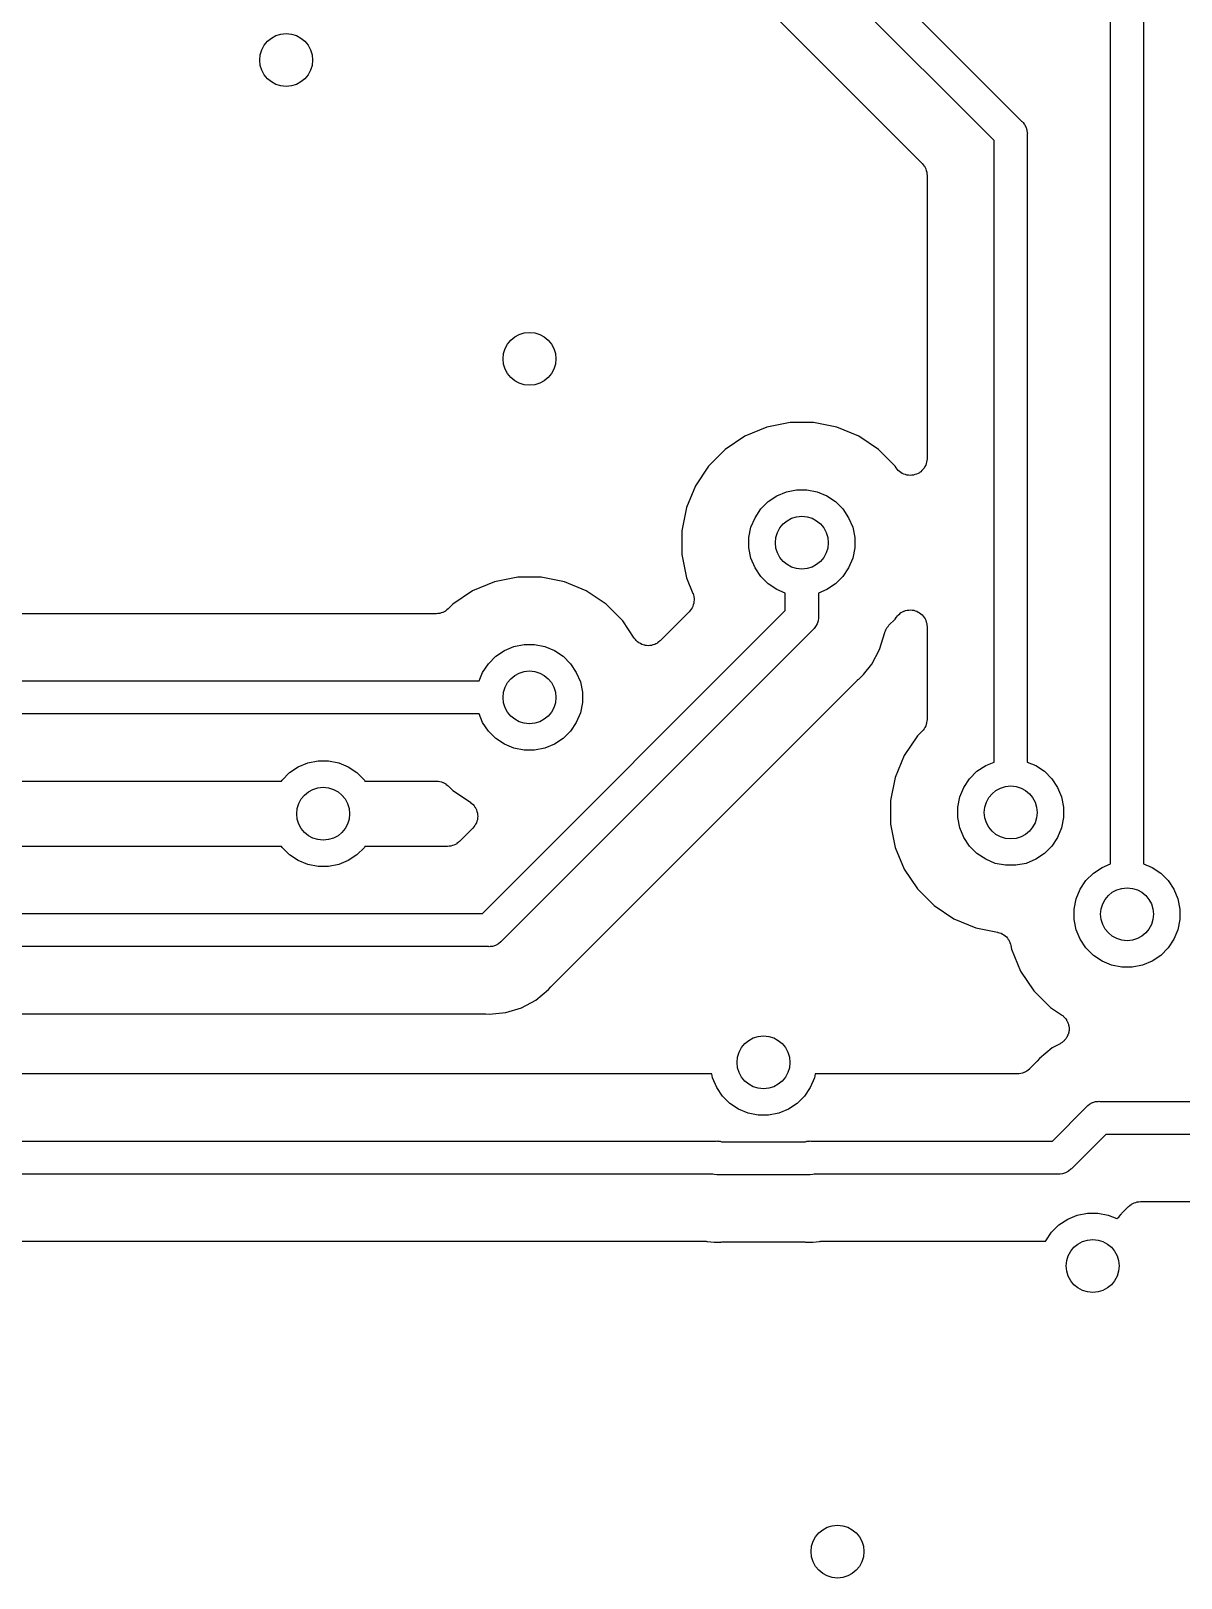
# Model space of a CAD drawing. Extents: x 103 to 213, y -152 to -90.
# Drawn here: x 127.29 to 135.99, y -112.75 to -101.05 of the extents above; entities that cross this region are included whole.
import ezdxf

# ---------------------------------------------------------------- set-up
doc = ezdxf.new("R2010")
doc.units = 0
doc.layers.add('BLACK', color=7, linetype='CONTINUOUS')

msp = doc.modelspace()

# ---------------------------------------------------------------- linework, layer by layer
at = {"layer": 'BLACK', "linetype": 'CONTINUOUS'}
for p, q in [((129.656, -96.606), (134.784, -101.734)), ((134.575, -101.879), (129.511, -96.815)), ((131.033, -99.0554), (134.03, -102.052)), ((135.455, -107.349), (135.455, -100.092)), ((135.705, -100.046), (135.705, -107.349)), ((134.784, -101.734), (134.789, -101.738)), ((134.789, -101.738), (134.793, -101.743)), ((134.793, -101.743), (134.793, -101.743)), ((134.793, -101.743), (134.802, -101.754)), ((134.802, -101.754), (134.804, -101.757)), ((134.804, -101.757), (134.816, -101.779)), ((134.816, -101.779), (134.823, -101.802)), ((134.575, -106.579), (134.575, -101.879)), ((134.823, -101.802), (134.825, -101.821)), ((134.825, -101.821), (134.825, -101.821)), ((134.825, -101.821), (134.826, -101.827)), ((134.826, -101.827), (134.825, -101.833)), ((134.825, -101.833), (134.825, -106.579)), ((134.03, -102.052), (134.03, -102.052)), ((134.03, -102.052), (134.03, -102.052)), ((134.03, -102.052), (134.03, -102.052)), ((134.03, -102.052), (134.031, -102.053)), ((134.031, -102.053), (134.038, -102.062)), ((134.038, -102.062), (134.046, -102.072)), ((134.046, -102.072), (134.046, -102.072)), ((134.046, -102.072), (134.047, -102.073)), ((134.047, -102.073), (134.052, -102.083)), ((134.052, -102.083), (134.057, -102.093)), ((134.057, -102.093), (134.058, -102.094)), ((134.058, -102.094), (134.058, -102.095)), ((134.058, -102.095), (134.061, -102.106)), ((134.061, -102.106), (134.065, -102.117)), ((134.065, -102.117), (134.065, -102.118)), ((134.065, -102.118), (134.065, -102.118)), ((134.065, -102.118), (134.066, -102.13)), ((134.066, -102.13), (134.067, -102.142)), ((134.067, -102.142), (134.067, -104.284)), ((133.031, -104.012), (132.855, -104.047)), ((133.209, -104.012), (133.031, -104.012)), ((133.385, -104.047), (133.209, -104.012)), ((132.69, -104.115), (132.541, -104.215)), ((132.855, -104.047), (132.69, -104.115)), ((133.55, -104.115), (133.385, -104.047)), ((133.699, -104.215), (133.55, -104.115)), ((132.541, -104.215), (132.415, -104.341)), ((133.825, -104.341), (133.699, -104.215)), ((132.415, -104.341), (132.315, -104.49)), ((133.834, -104.355), (133.825, -104.341)), ((133.842, -104.364), (133.834, -104.355)), ((133.85, -104.374), (133.842, -104.364)), ((134.045, -104.356), (134.037, -104.365)), ((134.051, -104.345), (134.045, -104.356)), ((134.045, -104.356), (134.045, -104.356)), ((134.045, -104.356), (134.045, -104.356)), ((134.057, -104.334), (134.051, -104.345)), ((134.061, -104.322), (134.057, -104.334)), ((134.057, -104.334), (134.057, -104.334)), ((134.057, -104.334), (134.057, -104.334)), ((134.064, -104.311), (134.061, -104.322)), ((134.066, -104.298), (134.064, -104.31)), ((134.064, -104.31), (134.064, -104.31)), ((134.064, -104.31), (134.064, -104.311)), ((134.067, -104.286), (134.066, -104.298)), ((134.067, -104.284), (134.067, -104.286)), ((134.067, -104.286), (134.067, -104.286)), ((134.067, -104.286), (134.067, -104.286)), ((134.067, -104.286), (134.067, -104.286)), ((133.86, -104.382), (133.85, -104.374)), ((133.85, -104.374), (133.85, -104.374)), ((133.85, -104.374), (133.85, -104.374)), ((133.869, -104.39), (133.86, -104.382)), ((133.88, -104.396), (133.869, -104.39)), ((133.869, -104.39), (133.869, -104.39)), ((133.869, -104.39), (133.869, -104.39)), ((133.891, -104.401), (133.88, -104.396)), ((133.903, -104.405), (133.891, -104.401)), ((133.891, -104.401), (133.891, -104.401)), ((133.891, -104.401), (133.891, -104.401)), ((133.914, -104.409), (133.903, -104.405)), ((133.915, -104.409), (133.914, -104.409)), ((133.927, -104.41), (133.915, -104.409)), ((133.915, -104.409), (133.915, -104.409)), ((133.939, -104.411), (133.927, -104.41)), ((133.952, -104.41), (133.939, -104.411)), ((133.939, -104.411), (133.939, -104.411)), ((133.939, -104.411), (133.939, -104.411)), ((133.964, -104.409), (133.952, -104.41)), ((133.976, -104.405), (133.964, -104.409)), ((133.964, -104.409), (133.964, -104.409)), ((133.964, -104.409), (133.964, -104.409)), ((133.988, -104.402), (133.976, -104.405)), ((133.999, -104.396), (133.988, -104.402)), ((133.988, -104.402), (133.988, -104.402)), ((133.988, -104.402), (133.988, -104.402)), ((134.01, -104.391), (133.999, -104.396)), ((134.019, -104.383), (134.01, -104.39)), ((134.01, -104.39), (134.01, -104.39)), ((134.01, -104.39), (134.01, -104.391)), ((134.029, -104.375), (134.019, -104.383)), ((134.037, -104.365), (134.029, -104.375)), ((134.029, -104.375), (134.029, -104.375)), ((134.029, -104.375), (134.029, -104.375)), ((132.315, -104.49), (132.247, -104.655)), ((132.865, -104.609), (132.931, -104.566)), ((132.931, -104.566), (133.003, -104.535)), ((133.003, -104.535), (133.081, -104.52)), ((133.081, -104.52), (133.159, -104.52)), ((133.159, -104.52), (133.237, -104.535)), ((133.237, -104.535), (133.309, -104.566)), ((133.309, -104.566), (133.375, -104.609)), ((132.247, -104.655), (132.212, -104.831)), ((132.766, -104.731), (132.809, -104.665)), ((132.809, -104.665), (132.865, -104.609)), ((133.375, -104.609), (133.431, -104.665)), ((133.431, -104.665), (133.474, -104.731)), ((132.212, -104.831), (132.212, -105.009)), ((132.72, -104.881), (132.735, -104.803)), ((132.735, -104.803), (132.766, -104.731)), ((133.474, -104.731), (133.505, -104.803)), ((133.505, -104.803), (133.52, -104.881)), ((132.72, -104.959), (132.72, -104.881)), ((133.52, -104.881), (133.52, -104.959)), ((132.212, -105.009), (132.247, -105.185)), ((132.735, -105.037), (132.72, -104.959)), ((132.766, -105.109), (132.735, -105.037)), ((133.505, -105.037), (133.474, -105.109)), ((133.52, -104.959), (133.505, -105.037)), ((130.971, -105.182), (130.795, -105.217)), ((131.149, -105.182), (130.971, -105.182)), ((131.325, -105.217), (131.149, -105.182)), ((132.809, -105.175), (132.766, -105.109)), ((132.865, -105.231), (132.809, -105.175)), ((133.431, -105.175), (133.375, -105.231)), ((133.474, -105.109), (133.431, -105.175)), ((130.63, -105.285), (130.481, -105.385)), ((130.795, -105.217), (130.63, -105.285)), ((131.49, -105.285), (131.325, -105.217)), ((131.639, -105.385), (131.49, -105.285)), ((132.247, -105.185), (132.296, -105.304)), ((132.931, -105.274), (132.865, -105.231)), ((132.995, -105.301), (132.931, -105.274)), ((133.309, -105.274), (133.245, -105.301)), ((133.375, -105.231), (133.309, -105.274)), ((130.481, -105.385), (130.446, -105.42)), ((131.765, -105.511), (131.639, -105.385)), ((132.29, -105.412), (132.284, -105.423)), ((132.296, -105.402), (132.29, -105.412)), ((132.296, -105.304), (132.296, -105.304)), ((132.296, -105.304), (132.296, -105.304)), ((132.296, -105.304), (132.296, -105.304)), ((132.296, -105.304), (132.297, -105.305)), ((132.299, -105.39), (132.296, -105.401)), ((132.296, -105.401), (132.296, -105.401)), ((132.296, -105.401), (132.296, -105.402)), ((132.297, -105.305), (132.3, -105.317)), ((132.303, -105.378), (132.299, -105.39)), ((132.3, -105.317), (132.303, -105.328)), ((132.303, -105.328), (132.303, -105.328)), ((132.303, -105.328), (132.304, -105.329)), ((132.304, -105.365), (132.303, -105.377)), ((132.303, -105.377), (132.303, -105.378)), ((132.303, -105.378), (132.303, -105.378)), ((132.304, -105.329), (132.305, -105.341)), ((132.306, -105.354), (132.304, -105.365)), ((132.305, -105.341), (132.306, -105.353)), ((132.306, -105.353), (132.306, -105.353)), ((132.306, -105.353), (132.306, -105.354)), ((132.995, -105.434), (132.995, -105.301)), ((133.245, -105.301), (133.245, -105.48)), ((130.356, -105.457), (126.78, -105.457)), ((130.368, -105.456), (130.356, -105.457)), ((130.38, -105.455), (130.368, -105.456)), ((130.381, -105.455), (130.38, -105.455)), ((130.38, -105.455), (130.38, -105.455)), ((130.392, -105.451), (130.381, -105.455)), ((130.403, -105.448), (130.392, -105.451)), ((130.404, -105.448), (130.403, -105.448)), ((130.405, -105.447), (130.404, -105.448)), ((130.415, -105.442), (130.405, -105.447)), ((130.425, -105.437), (130.415, -105.442)), ((130.426, -105.436), (130.425, -105.437)), ((130.427, -105.436), (130.426, -105.436)), ((130.436, -105.428), (130.427, -105.436)), ((130.445, -105.421), (130.436, -105.428)), ((130.446, -105.42), (130.445, -105.421)), ((130.446, -105.42), (130.446, -105.42)), ((130.446, -105.42), (130.446, -105.42)), ((130.446, -105.42), (130.446, -105.42)), ((130.704, -107.725), (132.995, -105.434)), ((131.853, -105.643), (131.765, -105.511)), ((132.269, -105.442), (132.049, -105.662)), ((132.276, -105.433), (132.269, -105.442)), ((132.284, -105.424), (132.276, -105.433)), ((132.284, -105.423), (132.284, -105.423)), ((132.284, -105.423), (132.284, -105.424)), ((133.236, -105.534), (133.224, -105.555)), ((133.243, -105.51), (133.236, -105.534)), ((133.245, -105.492), (133.243, -105.51)), ((133.245, -105.48), (133.246, -105.486)), ((133.246, -105.486), (133.245, -105.492)), ((133.245, -105.492), (133.245, -105.492)), ((133.779, -105.545), (133.825, -105.499)), ((133.825, -105.499), (133.834, -105.485)), ((133.834, -105.485), (133.835, -105.484)), ((133.835, -105.484), (133.843, -105.474)), ((133.835, -105.484), (133.835, -105.484)), ((133.835, -105.484), (133.835, -105.484)), ((133.835, -105.484), (133.835, -105.484)), ((133.843, -105.474), (133.851, -105.465)), ((133.851, -105.465), (133.861, -105.457)), ((133.851, -105.465), (133.851, -105.465)), ((133.851, -105.465), (133.851, -105.465)), ((133.861, -105.457), (133.87, -105.449)), ((133.87, -105.449), (133.871, -105.449)), ((133.871, -105.449), (133.882, -105.444)), ((133.871, -105.449), (133.871, -105.449)), ((133.882, -105.444), (133.892, -105.438)), ((133.892, -105.438), (133.893, -105.438)), ((133.893, -105.438), (133.905, -105.434)), ((133.893, -105.438), (133.893, -105.438)), ((133.905, -105.434), (133.916, -105.431)), ((133.916, -105.431), (133.916, -105.431)), ((133.916, -105.431), (133.917, -105.431)), ((133.917, -105.431), (133.929, -105.43)), ((133.929, -105.43), (133.941, -105.429)), ((133.941, -105.429), (133.941, -105.429)), ((133.941, -105.429), (133.941, -105.429)), ((133.941, -105.429), (133.954, -105.43)), ((133.954, -105.43), (133.966, -105.431)), ((133.966, -105.431), (133.966, -105.431)), ((133.966, -105.431), (133.966, -105.431)), ((133.966, -105.431), (133.977, -105.435)), ((133.977, -105.435), (133.989, -105.439)), ((133.989, -105.439), (133.989, -105.439)), ((133.989, -105.439), (133.99, -105.439)), ((133.99, -105.439), (134, -105.445)), ((134, -105.445), (134.011, -105.45)), ((134.011, -105.45), (134.011, -105.451)), ((134.011, -105.451), (134.011, -105.451)), ((134.011, -105.451), (134.021, -105.459)), ((134.021, -105.459), (134.03, -105.466)), ((134.03, -105.466), (134.03, -105.466)), ((134.03, -105.466), (134.03, -105.466)), ((134.03, -105.466), (134.038, -105.476)), ((134.038, -105.476), (134.046, -105.485)), ((134.046, -105.485), (134.046, -105.486)), ((134.046, -105.486), (134.046, -105.486)), ((134.046, -105.486), (134.052, -105.497)), ((134.052, -105.497), (134.057, -105.507)), ((134.057, -105.507), (134.057, -105.507)), ((134.057, -105.507), (134.058, -105.508)), ((134.058, -105.508), (134.061, -105.52)), ((134.061, -105.52), (134.065, -105.531)), ((134.065, -105.531), (134.065, -105.531)), ((134.065, -105.531), (134.065, -105.531)), ((134.065, -105.531), (134.066, -105.544)), ((133.204, -105.578), (130.848, -107.934)), ((131.861, -105.652), (131.853, -105.643)), ((133.209, -105.575), (133.204, -105.578)), ((133.213, -105.57), (133.209, -105.575)), ((133.224, -105.555), (133.213, -105.57)), ((133.213, -105.57), (133.213, -105.57)), ((133.224, -105.555), (133.224, -105.555)), ((133.708, -105.729), (133.747, -105.598)), ((133.747, -105.598), (133.748, -105.596)), ((133.748, -105.596), (133.75, -105.591)), ((133.75, -105.591), (133.752, -105.586)), ((133.752, -105.586), (133.755, -105.58)), ((133.755, -105.58), (133.758, -105.573)), ((133.758, -105.573), (133.761, -105.569)), ((133.761, -105.569), (133.763, -105.564)), ((133.763, -105.564), (133.768, -105.559)), ((133.768, -105.559), (133.772, -105.553)), ((133.772, -105.553), (133.776, -105.549)), ((133.776, -105.549), (133.779, -105.545)), ((134.066, -105.544), (134.067, -105.556)), ((134.067, -105.556), (134.067, -106.256)), ((130.805, -105.779), (130.871, -105.736)), ((130.871, -105.736), (130.943, -105.705)), ((130.943, -105.705), (131.021, -105.69)), ((131.021, -105.69), (131.099, -105.69)), ((131.099, -105.69), (131.177, -105.705)), ((131.177, -105.705), (131.249, -105.736)), ((131.249, -105.736), (131.315, -105.779)), ((131.868, -105.661), (131.861, -105.652)), ((131.869, -105.662), (131.868, -105.661)), ((131.878, -105.669), (131.869, -105.662)), ((131.869, -105.662), (131.869, -105.662)), ((131.887, -105.677), (131.878, -105.669)), ((131.888, -105.677), (131.887, -105.677)), ((131.888, -105.678), (131.888, -105.677)), ((131.899, -105.683), (131.888, -105.678)), ((131.909, -105.689), (131.899, -105.683)), ((131.91, -105.689), (131.909, -105.689)), ((131.921, -105.693), (131.91, -105.689)), ((131.91, -105.689), (131.91, -105.689)), ((131.933, -105.696), (131.921, -105.693)), ((131.934, -105.697), (131.933, -105.696)), ((131.933, -105.696), (131.933, -105.696)), ((131.946, -105.698), (131.934, -105.697)), ((131.957, -105.699), (131.946, -105.698)), ((131.958, -105.699), (131.957, -105.699)), ((131.97, -105.698), (131.958, -105.699)), ((131.958, -105.699), (131.958, -105.699)), ((131.982, -105.697), (131.97, -105.698)), ((131.983, -105.697), (131.982, -105.697)), ((131.982, -105.697), (131.982, -105.697)), ((131.994, -105.693), (131.983, -105.697)), ((132.006, -105.69), (131.994, -105.693)), ((132.007, -105.69), (132.006, -105.69)), ((132.006, -105.69), (132.006, -105.69)), ((132.017, -105.684), (132.007, -105.69)), ((132.028, -105.679), (132.017, -105.684)), ((132.029, -105.678), (132.028, -105.678)), ((132.028, -105.678), (132.028, -105.679)), ((132.038, -105.671), (132.029, -105.678)), ((132.047, -105.663), (132.038, -105.671)), ((132.048, -105.663), (132.047, -105.663)), ((132.049, -105.662), (132.048, -105.663)), ((132.048, -105.663), (132.048, -105.663)), ((132.048, -105.663), (132.048, -105.663)), ((133.649, -105.839), (133.708, -105.729)), ((130.706, -105.901), (130.749, -105.835)), ((130.749, -105.835), (130.805, -105.779)), ((131.315, -105.779), (131.371, -105.835)), ((131.371, -105.835), (131.414, -105.901)), ((133.586, -105.916), (133.649, -105.839)), ((126.517, -105.965), (130.679, -105.965)), ((130.679, -105.965), (130.706, -105.901)), ((131.23, -108.271), (133.541, -105.96)), ((131.414, -105.901), (131.445, -105.973)), ((131.445, -105.973), (131.46, -106.051)), ((133.541, -105.96), (133.542, -105.958)), ((133.542, -105.958), (133.547, -105.955)), ((133.547, -105.955), (133.55, -105.951)), ((133.55, -105.951), (133.57, -105.935)), ((133.57, -105.935), (133.586, -105.916)), ((133.586, -105.916), (133.586, -105.916)), ((131.46, -106.051), (131.46, -106.129)), ((130.679, -106.215), (126.471, -106.215)), ((130.706, -106.279), (130.679, -106.215)), ((131.445, -106.207), (131.414, -106.279)), ((131.46, -106.129), (131.445, -106.207)), ((130.749, -106.345), (130.706, -106.279)), ((130.805, -106.401), (130.749, -106.345)), ((131.371, -106.345), (131.315, -106.401)), ((131.414, -106.279), (131.371, -106.345)), ((134.03, -106.346), (133.995, -106.381)), ((134.037, -106.337), (134.03, -106.346)), ((134.045, -106.328), (134.037, -106.337)), ((134.046, -106.327), (134.045, -106.327)), ((134.045, -106.327), (134.045, -106.328)), ((134.051, -106.317), (134.046, -106.327)), ((134.057, -106.306), (134.051, -106.317)), ((134.061, -106.294), (134.057, -106.305)), ((134.057, -106.305), (134.057, -106.306)), ((134.057, -106.306), (134.057, -106.306)), ((134.064, -106.283), (134.061, -106.294)), ((134.066, -106.27), (134.064, -106.281)), ((134.064, -106.281), (134.064, -106.282)), ((134.064, -106.282), (134.064, -106.283)), ((134.067, -106.258), (134.066, -106.27)), ((134.067, -106.256), (134.067, -106.257)), ((134.067, -106.257), (134.067, -106.257)), ((134.067, -106.257), (134.067, -106.257)), ((134.067, -106.257), (134.067, -106.258)), ((130.871, -106.444), (130.805, -106.401)), ((130.943, -106.475), (130.871, -106.444)), ((131.249, -106.444), (131.177, -106.475)), ((131.315, -106.401), (131.249, -106.444)), ((133.995, -106.381), (133.895, -106.53)), ((129.311, -106.616), (129.383, -106.585)), ((129.383, -106.585), (129.461, -106.57)), ((129.461, -106.57), (129.539, -106.57)), ((129.539, -106.57), (129.617, -106.585)), ((129.617, -106.585), (129.689, -106.616)), ((131.021, -106.49), (130.943, -106.475)), ((131.099, -106.49), (131.021, -106.49)), ((131.177, -106.475), (131.099, -106.49)), ((133.895, -106.53), (133.827, -106.695)), ((134.511, -106.606), (134.575, -106.579)), ((134.825, -106.579), (134.889, -106.606)), ((129.189, -106.715), (129.245, -106.659)), ((129.245, -106.659), (129.311, -106.616)), ((129.689, -106.616), (129.755, -106.659)), ((129.755, -106.659), (129.811, -106.715)), ((133.827, -106.695), (133.792, -106.871)), ((134.389, -106.705), (134.445, -106.649)), ((134.445, -106.649), (134.511, -106.606)), ((134.889, -106.606), (134.955, -106.649)), ((134.955, -106.649), (135.011, -106.705)), ((126.799, -106.723), (129.184, -106.723)), ((129.184, -106.723), (129.189, -106.715)), ((129.811, -106.715), (129.816, -106.723)), ((129.816, -106.723), (130.356, -106.723)), ((130.356, -106.723), (130.357, -106.723)), ((130.357, -106.723), (130.357, -106.723)), ((130.357, -106.723), (130.357, -106.723)), ((130.357, -106.723), (130.358, -106.723)), ((130.358, -106.723), (130.37, -106.724)), ((130.37, -106.724), (130.381, -106.726)), ((130.381, -106.726), (130.382, -106.726)), ((130.382, -106.726), (130.383, -106.726)), ((130.383, -106.726), (130.394, -106.729)), ((130.394, -106.729), (130.405, -106.733)), ((130.405, -106.733), (130.406, -106.733)), ((130.406, -106.733), (130.406, -106.733)), ((130.406, -106.733), (130.417, -106.739)), ((130.417, -106.739), (130.427, -106.744)), ((130.427, -106.744), (130.427, -106.745)), ((130.427, -106.745), (130.428, -106.745)), ((130.428, -106.745), (130.437, -106.753)), ((130.437, -106.753), (130.446, -106.76)), ((130.446, -106.76), (130.481, -106.795)), ((130.481, -106.795), (130.613, -106.883)), ((134.315, -106.843), (134.346, -106.771)), ((134.346, -106.771), (134.389, -106.705)), ((135.011, -106.705), (135.054, -106.771)), ((135.054, -106.771), (135.085, -106.843)), ((130.613, -106.883), (130.613, -106.884)), ((130.613, -106.884), (130.614, -106.884)), ((130.614, -106.884), (130.614, -106.884)), ((130.614, -106.884), (130.614, -106.884)), ((130.614, -106.884), (130.623, -106.892)), ((130.623, -106.892), (130.633, -106.9)), ((130.633, -106.9), (130.633, -106.9)), ((130.633, -106.9), (130.633, -106.9)), ((130.633, -106.9), (130.641, -106.909)), ((130.641, -106.909), (130.648, -106.919)), ((130.648, -106.919), (130.648, -106.919)), ((130.648, -106.919), (130.649, -106.919)), ((130.649, -106.919), (130.654, -106.93)), ((130.654, -106.93), (130.66, -106.941)), ((133.792, -106.871), (133.792, -107.049)), ((134.3, -106.921), (134.315, -106.843)), ((134.3, -106.999), (134.3, -106.921)), ((135.085, -106.843), (135.1, -106.921)), ((135.1, -106.921), (135.1, -106.999)), ((130.653, -107.049), (130.648, -107.059)), ((130.659, -107.038), (130.653, -107.049)), ((130.663, -107.026), (130.659, -107.038)), ((130.659, -107.038), (130.659, -107.038)), ((130.659, -107.038), (130.659, -107.038)), ((130.66, -106.941), (130.66, -106.941)), ((130.66, -106.941), (130.66, -106.941)), ((130.66, -106.941), (130.663, -106.953)), ((130.663, -106.953), (130.667, -106.965)), ((130.666, -107.015), (130.663, -107.026)), ((130.667, -107.014), (130.666, -107.015)), ((130.667, -106.965), (130.667, -106.965)), ((130.667, -106.965), (130.667, -106.965)), ((130.667, -106.965), (130.668, -106.977)), ((130.668, -107.002), (130.667, -107.014)), ((130.667, -107.014), (130.667, -107.014)), ((130.668, -106.977), (130.669, -106.989)), ((130.669, -106.99), (130.668, -107.002)), ((130.669, -106.989), (130.669, -106.99)), ((130.669, -106.99), (130.669, -106.99)), ((133.792, -107.049), (133.827, -107.225)), ((134.315, -107.077), (134.3, -106.999)), ((135.1, -106.999), (135.085, -107.077)), ((130.632, -107.079), (130.531, -107.18)), ((130.64, -107.069), (130.632, -107.079)), ((130.647, -107.06), (130.64, -107.069)), ((130.648, -107.059), (130.647, -107.06)), ((130.647, -107.06), (130.647, -107.06)), ((134.346, -107.149), (134.315, -107.077)), ((134.389, -107.215), (134.346, -107.149)), ((135.054, -107.149), (135.011, -107.215)), ((135.085, -107.077), (135.054, -107.149)), ((129.184, -107.217), (126.25, -107.217)), ((129.189, -107.225), (129.184, -107.217)), ((129.245, -107.281), (129.189, -107.225)), ((129.311, -107.324), (129.245, -107.281)), ((129.755, -107.281), (129.689, -107.324)), ((129.811, -107.225), (129.755, -107.281)), ((129.816, -107.217), (129.811, -107.225)), ((130.441, -107.217), (129.816, -107.217)), ((130.453, -107.216), (130.441, -107.217)), ((130.464, -107.215), (130.453, -107.216)), ((130.465, -107.215), (130.464, -107.215)), ((130.466, -107.215), (130.465, -107.215)), ((130.477, -107.211), (130.466, -107.215)), ((130.488, -107.208), (130.477, -107.211)), ((130.489, -107.208), (130.488, -107.208)), ((130.5, -107.202), (130.489, -107.207)), ((130.489, -107.207), (130.489, -107.208)), ((130.51, -107.197), (130.5, -107.202)), ((130.511, -107.196), (130.51, -107.197)), ((130.52, -107.188), (130.511, -107.196)), ((130.511, -107.196), (130.511, -107.196)), ((130.529, -107.181), (130.52, -107.188)), ((130.53, -107.18), (130.529, -107.181)), ((130.531, -107.18), (130.53, -107.18)), ((130.53, -107.18), (130.53, -107.18)), ((130.53, -107.18), (130.53, -107.18)), ((133.827, -107.225), (133.895, -107.39)), ((134.445, -107.271), (134.389, -107.215)), ((134.511, -107.314), (134.445, -107.271)), ((134.955, -107.271), (134.889, -107.314)), ((135.011, -107.215), (134.955, -107.271)), ((129.383, -107.355), (129.311, -107.324)), ((129.461, -107.37), (129.383, -107.355)), ((129.539, -107.37), (129.461, -107.37)), ((129.617, -107.355), (129.539, -107.37)), ((129.689, -107.324), (129.617, -107.355)), ((133.895, -107.39), (133.995, -107.539)), ((134.583, -107.345), (134.511, -107.314)), ((134.661, -107.36), (134.583, -107.345)), ((134.739, -107.36), (134.661, -107.36)), ((134.817, -107.345), (134.739, -107.36)), ((134.889, -107.314), (134.817, -107.345)), ((135.325, -107.419), (135.391, -107.376)), ((135.391, -107.376), (135.455, -107.349)), ((135.705, -107.349), (135.769, -107.376)), ((135.769, -107.376), (135.835, -107.419)), ((135.226, -107.541), (135.269, -107.475)), ((135.269, -107.475), (135.325, -107.419)), ((135.835, -107.419), (135.891, -107.475)), ((135.891, -107.475), (135.934, -107.541)), ((133.995, -107.539), (134.121, -107.665)), ((135.18, -107.691), (135.195, -107.613)), ((135.195, -107.613), (135.226, -107.541)), ((135.934, -107.541), (135.965, -107.613)), ((135.965, -107.613), (135.98, -107.691)), ((125.052, -107.725), (130.704, -107.725)), ((134.121, -107.665), (134.27, -107.765)), ((135.18, -107.769), (135.18, -107.691)), ((135.98, -107.691), (135.98, -107.769)), ((134.27, -107.765), (134.435, -107.833)), ((134.435, -107.833), (134.601, -107.866)), ((134.601, -107.866), (134.602, -107.866)), ((134.602, -107.866), (134.602, -107.866)), ((134.602, -107.866), (134.602, -107.866)), ((134.602, -107.866), (134.603, -107.867)), ((134.603, -107.867), (134.614, -107.87)), ((134.614, -107.87), (134.626, -107.874)), ((134.626, -107.874), (134.626, -107.874)), ((134.626, -107.874), (134.627, -107.874)), ((134.627, -107.874), (134.637, -107.88)), ((135.195, -107.847), (135.18, -107.769)), ((135.226, -107.919), (135.195, -107.847)), ((135.965, -107.847), (135.934, -107.919)), ((135.98, -107.769), (135.965, -107.847)), ((130.75, -107.975), (125.006, -107.975)), ((130.756, -107.976), (130.75, -107.975)), ((130.762, -107.975), (130.756, -107.976)), ((130.78, -107.973), (130.762, -107.975)), ((130.762, -107.975), (130.762, -107.975)), ((130.804, -107.966), (130.78, -107.973)), ((130.825, -107.954), (130.804, -107.966)), ((130.844, -107.939), (130.825, -107.954)), ((130.848, -107.934), (130.844, -107.939)), ((134.637, -107.88), (134.648, -107.885)), ((134.648, -107.885), (134.648, -107.886)), ((134.648, -107.886), (134.648, -107.886)), ((134.648, -107.886), (134.658, -107.894)), ((134.658, -107.894), (134.667, -107.901)), ((134.667, -107.901), (134.667, -107.902)), ((134.667, -107.902), (134.667, -107.902)), ((134.667, -107.902), (134.675, -107.911)), ((134.675, -107.911), (134.682, -107.92)), ((134.682, -107.92), (134.683, -107.921)), ((134.683, -107.921), (134.683, -107.921)), ((134.683, -107.921), (134.688, -107.932)), ((134.688, -107.932), (134.694, -107.942)), ((134.694, -107.942), (134.694, -107.943)), ((134.694, -107.943), (134.694, -107.943)), ((134.694, -107.943), (134.698, -107.955)), ((134.698, -107.955), (134.701, -107.966)), ((134.701, -107.966), (134.707, -107.995)), ((135.269, -107.985), (135.226, -107.919)), ((135.325, -108.041), (135.269, -107.985)), ((135.891, -107.985), (135.835, -108.041)), ((135.934, -107.919), (135.891, -107.985)), ((134.707, -107.995), (134.775, -108.16)), ((135.391, -108.084), (135.325, -108.041)), ((135.463, -108.115), (135.391, -108.084)), ((135.769, -108.084), (135.697, -108.115)), ((135.835, -108.041), (135.769, -108.084)), ((134.775, -108.16), (134.875, -108.309)), ((135.541, -108.13), (135.463, -108.115)), ((135.619, -108.13), (135.541, -108.13)), ((135.697, -108.115), (135.619, -108.13)), ((131.109, -108.379), (131.205, -108.3)), ((131.205, -108.3), (131.221, -108.28)), ((131.221, -108.28), (131.222, -108.279)), ((131.222, -108.279), (131.226, -108.275)), ((131.226, -108.275), (131.23, -108.271)), ((134.875, -108.309), (135.001, -108.435)), ((130.88, -108.474), (130.999, -108.438)), ((130.999, -108.438), (131.109, -108.379)), ((135.001, -108.435), (135.085, -108.491)), ((125.037, -108.483), (130.718, -108.483)), ((130.718, -108.483), (130.72, -108.483)), ((130.72, -108.483), (130.725, -108.484)), ((130.725, -108.484), (130.731, -108.484)), ((130.731, -108.484), (130.756, -108.486)), ((130.756, -108.486), (130.781, -108.484)), ((130.781, -108.484), (130.88, -108.474)), ((130.781, -108.484), (130.781, -108.484)), ((135.085, -108.491), (135.086, -108.492)), ((135.086, -108.492), (135.091, -108.496)), ((135.091, -108.496), (135.096, -108.499)), ((135.096, -108.499), (135.1, -108.504)), ((135.1, -108.504), (135.105, -108.508)), ((135.105, -108.508), (135.109, -108.513)), ((135.109, -108.513), (135.113, -108.517)), ((135.113, -108.517), (135.117, -108.522)), ((135.117, -108.522), (135.121, -108.528)), ((135.121, -108.528), (135.123, -108.533)), ((135.123, -108.533), (135.127, -108.538)), ((135.127, -108.538), (135.129, -108.544)), ((135.129, -108.544), (135.132, -108.55)), ((135.132, -108.55), (135.134, -108.555)), ((135.134, -108.555), (135.136, -108.561)), ((135.136, -108.561), (135.137, -108.567)), ((135.137, -108.567), (135.139, -108.573)), ((135.139, -108.573), (135.14, -108.579)), ((135.099, -108.691), (135.095, -108.695)), ((135.104, -108.687), (135.099, -108.691)), ((135.108, -108.682), (135.104, -108.687)), ((135.112, -108.678), (135.108, -108.682)), ((135.116, -108.673), (135.112, -108.678)), ((135.119, -108.668), (135.116, -108.673)), ((135.122, -108.662), (135.119, -108.668)), ((135.126, -108.657), (135.122, -108.662)), ((135.128, -108.651), (135.126, -108.657)), ((135.131, -108.646), (135.128, -108.651)), ((135.133, -108.64), (135.131, -108.646)), ((135.136, -108.634), (135.133, -108.64)), ((135.137, -108.628), (135.136, -108.634)), ((135.139, -108.623), (135.137, -108.628)), ((135.141, -108.61), (135.139, -108.616)), ((135.139, -108.616), (135.139, -108.623)), ((135.14, -108.579), (135.141, -108.585)), ((135.141, -108.585), (135.141, -108.592)), ((135.141, -108.592), (135.141, -108.598)), ((135.141, -108.598), (135.141, -108.604)), ((135.141, -108.604), (135.141, -108.61)), ((135.014, -108.741), (134.917, -108.82)), ((135.074, -108.709), (135.014, -108.741)), ((135.079, -108.706), (135.074, -108.709)), ((135.084, -108.703), (135.079, -108.706)), ((135.089, -108.699), (135.084, -108.703)), ((135.095, -108.695), (135.089, -108.699)), ((134.801, -108.927), (134.8, -108.928)), ((134.811, -108.922), (134.801, -108.927)), ((134.821, -108.917), (134.811, -108.922)), ((134.822, -108.916), (134.821, -108.917)), ((134.832, -108.908), (134.822, -108.916)), ((134.822, -108.916), (134.822, -108.916)), ((134.841, -108.901), (134.832, -108.908)), ((134.842, -108.9), (134.841, -108.901)), ((134.893, -108.849), (134.842, -108.9)), ((134.842, -108.9), (134.842, -108.9)), ((134.842, -108.9), (134.842, -108.9)), ((134.842, -108.9), (134.842, -108.9)), ((134.896, -108.845), (134.893, -108.849)), ((134.9, -108.841), (134.896, -108.845)), ((134.901, -108.84), (134.9, -108.841)), ((134.917, -108.82), (134.901, -108.84)), ((132.439, -108.937), (123.997, -108.937)), ((132.445, -108.967), (132.439, -108.937)), ((132.476, -109.039), (132.445, -108.967)), ((132.519, -109.105), (132.476, -109.039)), ((133.184, -109.039), (133.141, -109.105)), ((133.215, -108.967), (133.184, -109.039)), ((133.221, -108.937), (133.215, -108.967)), ((134.752, -108.937), (133.221, -108.937)), ((134.764, -108.936), (134.752, -108.937)), ((134.776, -108.935), (134.764, -108.936)), ((134.777, -108.935), (134.776, -108.935)), ((134.776, -108.935), (134.776, -108.935)), ((134.788, -108.931), (134.777, -108.935)), ((134.799, -108.928), (134.788, -108.931)), ((134.8, -108.928), (134.799, -108.928)), ((132.575, -109.161), (132.519, -109.105)), ((132.641, -109.204), (132.575, -109.161)), ((133.085, -109.161), (133.019, -109.204)), ((133.141, -109.105), (133.085, -109.161)), ((135.297, -109.166), (135.319, -109.154)), ((135.319, -109.154), (135.321, -109.153)), ((135.321, -109.153), (135.342, -109.147)), ((135.342, -109.147), (135.361, -109.145)), ((135.361, -109.145), (135.367, -109.144)), ((135.361, -109.145), (135.361, -109.145)), ((135.367, -109.144), (135.373, -109.145)), ((135.373, -109.145), (136.779, -109.145)), ((132.713, -109.235), (132.641, -109.204)), ((132.791, -109.25), (132.713, -109.235)), ((132.869, -109.25), (132.791, -109.25)), ((132.947, -109.235), (132.869, -109.25)), ((133.019, -109.204), (132.947, -109.235)), ((135.015, -109.445), (135.274, -109.186)), ((135.274, -109.186), (135.278, -109.181)), ((135.278, -109.181), (135.283, -109.177)), ((135.283, -109.177), (135.297, -109.166)), ((135.283, -109.177), (135.283, -109.177)), ((135.419, -109.395), (135.16, -109.654)), ((136.779, -109.395), (135.419, -109.395)), ((123.966, -109.445), (132.471, -109.445)), ((132.471, -109.445), (132.477, -109.444)), ((132.477, -109.444), (132.483, -109.445)), ((132.483, -109.445), (132.483, -109.445)), ((132.483, -109.445), (132.502, -109.447)), ((132.502, -109.447), (132.512, -109.45)), ((132.512, -109.45), (133.148, -109.45)), ((133.148, -109.45), (133.158, -109.447)), ((133.158, -109.447), (133.177, -109.445)), ((133.177, -109.445), (133.183, -109.444)), ((133.177, -109.445), (133.177, -109.445)), ((133.183, -109.444), (133.189, -109.445)), ((133.189, -109.445), (135.015, -109.445)), ((132.447, -109.695), (124.012, -109.695)), ((132.457, -109.698), (132.447, -109.695)), ((132.476, -109.7), (132.457, -109.698)), ((132.482, -109.701), (132.476, -109.7)), ((132.476, -109.7), (132.476, -109.7)), ((132.488, -109.7), (132.482, -109.701)), ((133.172, -109.7), (132.488, -109.7)), ((133.178, -109.701), (133.172, -109.7)), ((133.184, -109.7), (133.178, -109.701)), ((133.203, -109.698), (133.184, -109.7)), ((133.184, -109.7), (133.184, -109.7)), ((133.213, -109.695), (133.203, -109.698)), ((135.061, -109.695), (133.213, -109.695)), ((135.067, -109.696), (135.061, -109.695)), ((135.073, -109.695), (135.067, -109.696)), ((135.092, -109.693), (135.073, -109.695)), ((135.073, -109.695), (135.073, -109.695)), ((135.115, -109.686), (135.092, -109.693)), ((135.137, -109.674), (135.115, -109.686)), ((135.156, -109.659), (135.137, -109.674)), ((135.16, -109.654), (135.156, -109.659)), ((135.541, -109.991), (135.592, -109.94)), ((135.592, -109.94), (135.593, -109.939)), ((135.592, -109.94), (135.592, -109.94)), ((135.592, -109.94), (135.592, -109.94)), ((135.592, -109.94), (135.592, -109.94)), ((135.593, -109.939), (135.602, -109.932)), ((135.602, -109.932), (135.612, -109.924)), ((135.612, -109.924), (135.613, -109.923)), ((135.612, -109.924), (135.612, -109.924)), ((135.613, -109.923), (135.623, -109.918)), ((135.623, -109.918), (135.633, -109.913)), ((135.633, -109.913), (135.634, -109.912)), ((135.634, -109.912), (135.635, -109.912)), ((135.635, -109.912), (135.646, -109.909)), ((135.646, -109.909), (135.657, -109.905)), ((135.657, -109.905), (135.658, -109.905)), ((135.658, -109.905), (135.67, -109.904)), ((135.658, -109.905), (135.658, -109.905)), ((135.67, -109.904), (135.682, -109.903)), ((135.682, -109.903), (136.456, -109.903)), ((135.009, -110.135), (135.065, -110.079)), ((135.065, -110.079), (135.131, -110.036)), ((135.131, -110.036), (135.203, -110.005)), ((135.203, -110.005), (135.281, -109.99)), ((135.281, -109.99), (135.359, -109.99)), ((135.359, -109.99), (135.437, -110.005)), ((135.437, -110.005), (135.502, -110.032)), ((135.502, -110.032), (135.517, -110.02)), ((135.517, -110.02), (135.533, -110)), ((135.533, -110), (135.534, -109.999)), ((135.534, -109.999), (135.538, -109.995)), ((135.538, -109.995), (135.541, -109.991)), ((124.275, -110.203), (132.394, -110.203)), ((132.394, -110.203), (132.396, -110.203)), ((132.396, -110.203), (132.401, -110.204)), ((132.401, -110.204), (132.406, -110.204)), ((132.406, -110.204), (132.457, -110.209)), ((132.457, -110.209), (132.457, -110.209)), ((132.457, -110.209), (132.482, -110.211)), ((132.482, -110.211), (132.507, -110.209)), ((132.507, -110.209), (132.509, -110.208)), ((132.509, -110.208), (132.514, -110.209)), ((132.514, -110.209), (132.519, -110.208)), ((132.519, -110.208), (133.141, -110.208)), ((133.141, -110.208), (133.142, -110.208)), ((133.142, -110.208), (133.148, -110.209)), ((133.148, -110.209), (133.153, -110.209)), ((133.153, -110.209), (133.178, -110.211)), ((133.178, -110.211), (133.203, -110.209)), ((133.203, -110.209), (133.254, -110.204)), ((133.203, -110.209), (133.203, -110.209)), ((133.254, -110.204), (133.255, -110.203)), ((133.255, -110.203), (133.261, -110.204)), ((133.261, -110.204), (133.266, -110.203)), ((133.266, -110.203), (134.965, -110.203)), ((134.965, -110.203), (134.966, -110.201)), ((134.966, -110.201), (135.009, -110.135))]:
    msp.add_line(p, q, dxfattribs=at)
at = {"layer": 'BLACK'}
for centre in [(129.22, -101.27), (131.06, -103.53), (133.12, -104.92), (131.06, -106.09), (129.5, -106.97), (134.7, -106.96), (135.58, -107.73), (132.83, -108.85), (135.32, -110.39), (133.39, -112.55)]:
    msp.add_circle(centre, 0.2, dxfattribs=at)

doc.saveas('drawing.dxf')
